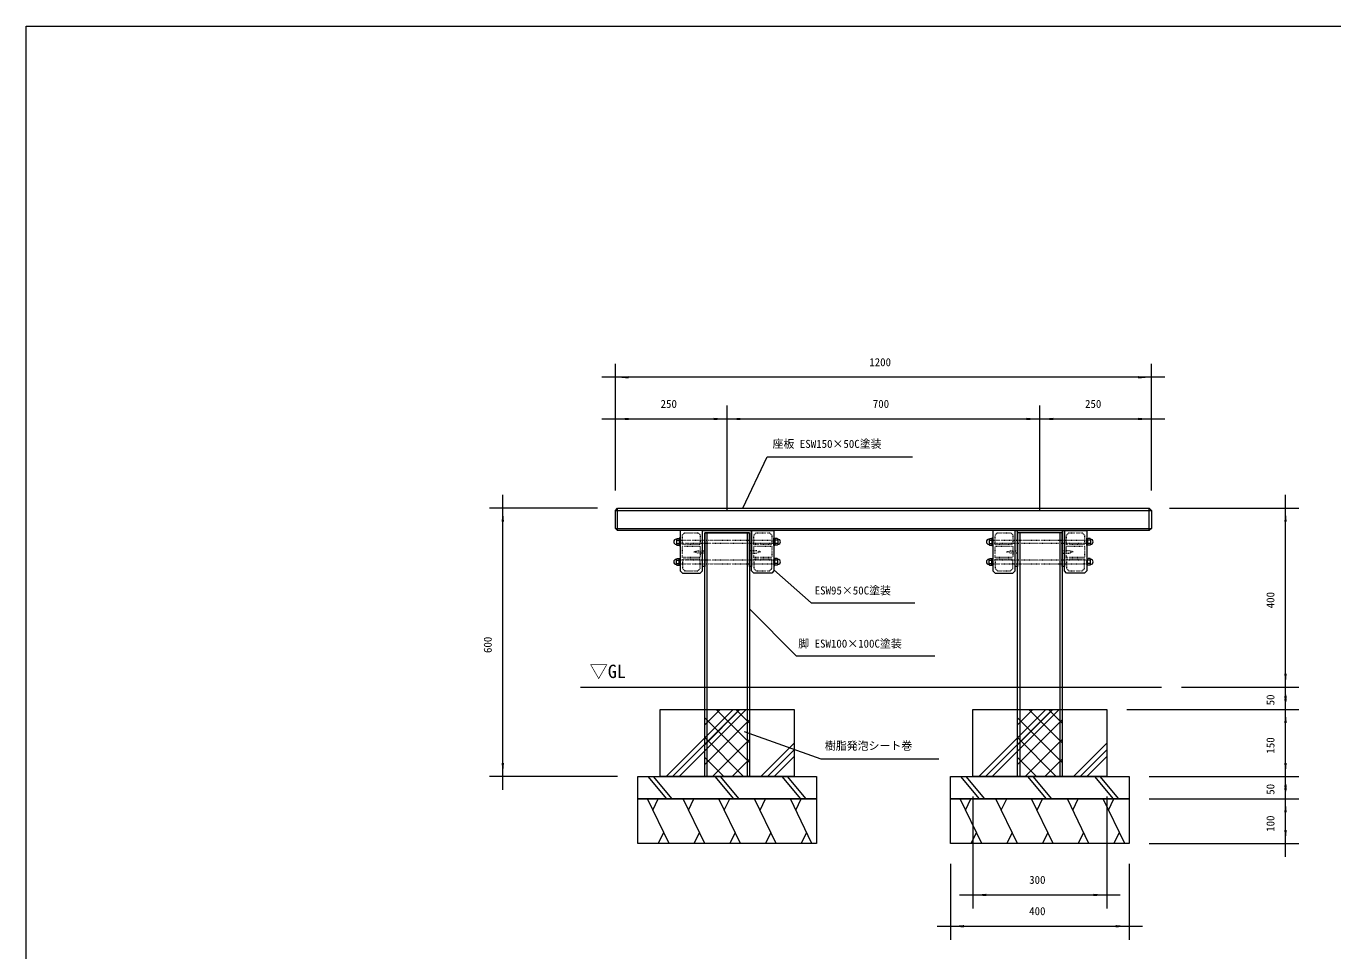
# Model space of a CAD drawing. Units: millimetres, scale not verified. Extents: x -2925 to 2925, y -2062 to 2062.
# Drawn here: x -2925 to 0, y -6 to 2062 of the extents above; entities that cross this region are included whole.
import ezdxf
from ezdxf.enums import TextEntityAlignment as Align

# ---------------------------------------------------------------- set-up
doc = ezdxf.new("R2010")
doc.units = ezdxf.units.MM
doc.header["$LTSCALE"] = 10
doc.linetypes.add('USER5', pattern=[0.208282, 0.069427, -0.138855])
doc.layers.add('0-1_IMPORTED', color=30, linetype='Continuous', lineweight=18)
doc.styles.add('ＭＳ ゴシック', font='')
doc.styles.get('ＭＳ ゴシック').set_extended_font_data('MS Gothic')

msp = doc.modelspace()

# ---------------------------------------------------------------- linework, layer by layer
at = {"layer": '0-1_IMPORTED', "color": 1}
for p, q in [((-1606, 1024), (-1606, 1307)), ((-406, 1024), (-406, 1307)), ((-1606, 1277), (-1636, 1277)), ((-406, 1277), (-1606, 1277)), ((-376, 1277), (-406, 1277)), ((-1606, 1024), (-1606, 1213.74)), ((-1356, 979), (-1356, 1213.74)), ((-1356, 979), (-1356, 1213.74)), ((-656, 979), (-656, 1213.74)), ((-656, 979), (-656, 1213.74)), ((-406, 1024), (-406, 1213.74)), ((-1636, 1183.74), (-1606, 1183.74)), ((-1606, 1183.74), (-1356, 1183.74)), ((-1386, 1183.74), (-1356, 1183.74)), ((-1356, 1183.74), (-1326, 1183.74)), ((-1356, 1183.74), (-656, 1183.74)), ((-686, 1183.74), (-656, 1183.74)), ((-656, 1183.74), (-626, 1183.74)), ((-656, 1183.74), (-406, 1183.74)), ((-406, 1183.74), (-376, 1183.74)), ((-1858, 984), (-1858, 1014)), ((-106, 984), (-106, 1014)), ((-1646, 984), (-1888, 984)), ((-1858, 384), (-1858, 984)), ((-366, 984), (-76, 984)), ((-106, 584), (-106, 984)), ((-106, 584), (-106, 614)), ((-338.88, 584), (-76, 584)), ((-338.88, 584), (-76, 584)), ((-106, 534), (-106, 584)), ((-106, 554), (-106, 584)), ((-106, 534), (-106, 564)), ((-461, 534), (-76, 534)), ((-461, 534), (-76, 534)), ((-106, 384), (-106, 534)), ((-106, 504), (-106, 534)), ((-1318, 485), (-1146.24, 423.46)), ((-1146.24, 423.46), (-881.89, 423.46)), ((-106, 384), (-106, 414)), ((-1601, 384), (-1888, 384)), ((-1858, 354), (-1858, 384)), ((-411, 384), (-76, 384)), ((-411, 384), (-76, 384)), ((-106, 334), (-106, 384)), ((-106, 354), (-106, 384)), ((-106, 334), (-106, 364)), ((-806, 339), (-806, 89)), ((-506, 339), (-506, 89)), ((-411, 334), (-76, 334)), ((-411, 334), (-76, 334)), ((-106, 234), (-106, 334)), ((-106, 304), (-106, 334)), ((-411, 234), (-76, 234)), ((-106, 204), (-106, 234)), ((-856, 189), (-856, 19)), ((-456, 189), (-456, 19)), ((-836, 119), (-806, 119)), ((-806, 119), (-506, 119)), ((-506, 119), (-476, 119)), ((-886, 49), (-856, 49)), ((-856, 49), (-456, 49)), ((-456, 49), (-426, 49))]:
    msp.add_line(p, q, dxfattribs=at)
at = {"layer": '0-1_IMPORTED'}
for p, q in [((-1606, 979), (-406, 979)), ((-1601, 934), (-1601, 984)), ((-411, 934), (-411, 984)), ((-1606, 939), (-406, 939)), ((-1469.75, 914.75), (-1469.5, 914.75)), ((-1469.5, 914.75), (-1468.49, 916.5)), ((-1469.5, 914.75), (-1469.5, 903.25)), ((-1469.5, 912.74), (-1463, 912.74)), ((-1468.49, 916.5), (-1464.01, 916.5)), ((-1463, 914.75), (-1464.01, 916.5)), ((-1463, 914.75), (-1463, 903.25)), ((-1401, 929), (-1401, 384)), ((-1311, 929), (-1311, 384)), ((-1249, 914.75), (-1247.99, 916.5)), ((-1249, 914.75), (-1249, 903.25)), ((-1242.5, 912.74), (-1249, 912.74)), ((-1243.51, 916.5), (-1247.99, 916.5)), ((-1242.5, 914.75), (-1243.51, 916.5)), ((-1242.25, 914.75), (-1242.5, 914.75)), ((-1242.5, 914.75), (-1242.5, 903.25)), ((-769.75, 914.75), (-769.5, 914.75)), ((-769.5, 914.75), (-768.49, 916.5)), ((-769.5, 914.75), (-769.5, 903.25)), ((-769.5, 912.74), (-763, 912.74)), ((-768.49, 916.5), (-764.01, 916.5)), ((-763, 914.75), (-764.01, 916.5)), ((-763, 914.75), (-763, 903.25)), ((-701, 929), (-701, 384)), ((-611, 929), (-611, 384)), ((-549, 914.75), (-547.99, 916.5)), ((-549, 914.75), (-549, 903.25)), ((-542.5, 912.74), (-549, 912.74)), ((-543.51, 916.5), (-547.99, 916.5)), ((-542.5, 914.75), (-543.51, 916.5)), ((-542.25, 914.75), (-542.5, 914.75)), ((-542.5, 914.75), (-542.5, 903.25)), ((-1469.75, 903.25), (-1469.5, 903.25)), ((-1469.5, 905.26), (-1463, 905.26)), ((-1469.5, 903.25), (-1468.49, 901.5)), ((-1468.49, 901.5), (-1464.01, 901.5)), ((-1463, 903.25), (-1464.01, 901.5)), ((-1242.5, 905.26), (-1249, 905.26)), ((-1249, 903.25), (-1247.99, 901.5)), ((-1243.51, 901.5), (-1247.99, 901.5)), ((-1242.5, 903.25), (-1243.51, 901.5)), ((-1242.25, 903.25), (-1242.5, 903.25)), ((-769.75, 903.25), (-769.5, 903.25)), ((-769.5, 905.26), (-763, 905.26)), ((-769.5, 903.25), (-768.49, 901.5)), ((-768.49, 901.5), (-764.01, 901.5)), ((-763, 903.25), (-764.01, 901.5)), ((-542.5, 905.26), (-549, 905.26)), ((-549, 903.25), (-547.99, 901.5)), ((-543.51, 901.5), (-547.99, 901.5)), ((-542.5, 903.25), (-543.51, 901.5)), ((-542.25, 903.25), (-542.5, 903.25)), ((-1469.75, 869.75), (-1469.5, 869.75)), ((-1469.75, 858.25), (-1469.5, 858.25)), ((-1469.5, 869.75), (-1468.49, 871.5)), ((-1469.5, 858.25), (-1469.5, 869.75)), ((-1469.5, 867.74), (-1463, 867.74)), ((-1469.5, 860.26), (-1463, 860.26)), ((-1469.5, 858.25), (-1468.49, 856.5)), ((-1468.49, 871.5), (-1464.01, 871.5)), ((-1468.49, 856.5), (-1464.01, 856.5)), ((-1463, 869.75), (-1464.01, 871.5)), ((-1463, 858.25), (-1464.01, 856.5)), ((-1463, 858.25), (-1463, 869.75)), ((-1249, 869.75), (-1247.99, 871.5)), ((-1249, 858.25), (-1249, 869.75)), ((-1242.5, 867.74), (-1249, 867.74)), ((-1242.5, 860.26), (-1249, 860.26)), ((-1249, 858.25), (-1247.99, 856.5)), ((-1243.51, 871.5), (-1247.99, 871.5)), ((-1243.51, 856.5), (-1247.99, 856.5)), ((-1242.5, 869.75), (-1243.51, 871.5)), ((-1242.5, 858.25), (-1243.51, 856.5)), ((-1242.25, 869.75), (-1242.5, 869.75)), ((-1242.5, 858.25), (-1242.5, 869.75)), ((-1242.25, 858.25), (-1242.5, 858.25)), ((-769.75, 869.75), (-769.5, 869.75)), ((-769.75, 858.25), (-769.5, 858.25)), ((-769.5, 869.75), (-768.49, 871.5)), ((-769.5, 858.25), (-769.5, 869.75)), ((-769.5, 867.74), (-763, 867.74)), ((-769.5, 860.26), (-763, 860.26)), ((-769.5, 858.25), (-768.49, 856.5)), ((-768.49, 871.5), (-764.01, 871.5)), ((-768.49, 856.5), (-764.01, 856.5)), ((-763, 869.75), (-764.01, 871.5)), ((-763, 858.25), (-764.01, 856.5)), ((-763, 858.25), (-763, 869.75)), ((-549, 869.75), (-547.99, 871.5)), ((-549, 858.25), (-549, 869.75)), ((-542.5, 867.74), (-549, 867.74)), ((-542.5, 860.26), (-549, 860.26)), ((-549, 858.25), (-547.99, 856.5)), ((-543.51, 871.5), (-547.99, 871.5)), ((-543.51, 856.5), (-547.99, 856.5)), ((-542.5, 869.75), (-543.51, 871.5)), ((-542.5, 858.25), (-543.51, 856.5)), ((-542.25, 869.75), (-542.5, 869.75)), ((-542.5, 858.25), (-542.5, 869.75)), ((-542.25, 858.25), (-542.5, 858.25)), ((-1683.88, 584), (-383.88, 584)), ((-1492.69, 384), (-1342.69, 534)), ((-1477.84, 384), (-1327.84, 534)), ((-1462.99, 384), (-1312.99, 534)), ((-1406, 499.35), (-1371.35, 534)), ((-1406, 455.16), (-1327.16, 534)), ((-1306, 459.31), (-1380.69, 534)), ((-1306, 503.5), (-1336.5, 534)), ((-792.69, 384), (-642.69, 534)), ((-777.84, 384), (-627.84, 534)), ((-762.99, 384), (-612.99, 534)), ((-706, 499.35), (-671.35, 534)), ((-706, 455.16), (-627.16, 534)), ((-606, 459.31), (-680.69, 534)), ((-606, 503.5), (-636.5, 534)), ((-1306, 415.12), (-1406, 515.12)), ((-1406, 410.96), (-1306, 510.96)), ((-606, 415.12), (-706, 515.12)), ((-706, 410.96), (-606, 510.96)), ((-1319.08, 384), (-1406, 470.92)), ((-619.08, 384), (-706, 470.92)), ((-1388.77, 384), (-1306, 466.77)), ((-1280.56, 384), (-1206, 458.56)), ((-1265.71, 384), (-1206, 443.71)), ((-688.77, 384), (-606, 466.77)), ((-580.56, 384), (-506, 458.56)), ((-565.71, 384), (-506, 443.71)), ((-1363.27, 384), (-1406, 426.73)), ((-1344.57, 384), (-1306, 422.57)), ((-1250.86, 384), (-1206, 428.86)), ((-663.27, 384), (-706, 426.73)), ((-644.57, 384), (-606, 422.57)), ((-550.86, 384), (-506, 428.86)), ((-1533.5, 384), (-1491.74, 334)), ((-1521.69, 384), (-1479.93, 334)), ((-1383.5, 384), (-1341.74, 334)), ((-1371.69, 384), (-1329.93, 334)), ((-1233.5, 384), (-1191.74, 334)), ((-1221.69, 384), (-1179.93, 334)), ((-833.5, 384), (-791.74, 334)), ((-821.69, 384), (-779.93, 334)), ((-683.5, 384), (-641.74, 334)), ((-671.69, 384), (-629.93, 334)), ((-533.5, 384), (-491.74, 334)), ((-521.69, 384), (-479.93, 334)), ((-1486, 234), (-1534.25, 334)), ((-1522.18, 309), (-1510.12, 334)), ((-1406, 234), (-1454.25, 334)), ((-1442.18, 309), (-1430.12, 334)), ((-1326, 234), (-1374.25, 334)), ((-1362.18, 309), (-1350.12, 334)), ((-1246, 234), (-1294.25, 334)), ((-1282.18, 309), (-1270.12, 334)), ((-1166, 234), (-1214.25, 334)), ((-1202.18, 309), (-1190.12, 334)), ((-786, 234), (-834.25, 334)), ((-822.18, 309), (-810.12, 334)), ((-706, 234), (-754.25, 334)), ((-742.18, 309), (-730.12, 334)), ((-626, 234), (-674.25, 334)), ((-662.18, 309), (-650.12, 334)), ((-546, 234), (-594.25, 334)), ((-582.18, 309), (-570.12, 334)), ((-466, 234), (-514.25, 334)), ((-502.18, 309), (-490.12, 334)), ((-1498.06, 259), (-1510.12, 234)), ((-1418.06, 259), (-1430.12, 234)), ((-1338.06, 259), (-1350.12, 234)), ((-1258.06, 259), (-1270.12, 234)), ((-1178.06, 259), (-1190.12, 234)), ((-798.06, 259), (-810.12, 234)), ((-718.06, 259), (-730.12, 234)), ((-638.06, 259), (-650.12, 234)), ((-558.06, 259), (-570.12, 234)), ((-478.06, 259), (-490.12, 234))]:
    msp.add_line(p, q, dxfattribs=at)
for points in [[(-2925, 2062.5), (2925, 2062.5), (2925, -2062.5), (-2925, -2062.5)], [(-1601, 984), (-411, 984), (-406, 979), (-406, 939), (-411, 934), (-1601, 934), (-1606, 939), (-1606, 979)], [(-1461, 917), (-1463, 917), (-1463, 901), (-1461, 901)], [(-1461, 934), (-1461, 844), (-1456, 839), (-1416, 839), (-1411, 844), (-1411, 934)], [(-1411, 854), (-1411, 929), (-1411, 934), (-1406, 934), (-1306, 934), (-1301, 934), (-1301, 929), (-1301, 854), (-1306, 854), (-1306, 929), (-1406, 929), (-1406, 854)], [(-1406, 929), (-1306, 929), (-1306, 384), (-1406, 384)], [(-1251, 934), (-1251, 844), (-1256, 839), (-1296, 839), (-1301, 844), (-1301, 934)], [(-1251, 917), (-1249, 917), (-1249, 901), (-1251, 901)], [(-761, 917), (-763, 917), (-763, 901), (-761, 901)], [(-761, 934), (-761, 844), (-756, 839), (-716, 839), (-711, 844), (-711, 934)], [(-711, 854), (-711, 929), (-711, 934), (-706, 934), (-606, 934), (-601, 934), (-601, 929), (-601, 854), (-606, 854), (-606, 929), (-706, 929), (-706, 854)], [(-706, 934), (-606, 934), (-606, 384), (-706, 384)], [(-551, 934), (-551, 844), (-556, 839), (-596, 839), (-601, 844), (-601, 934)], [(-551, 917), (-549, 917), (-549, 901), (-551, 901)], [(-1461, 856), (-1463, 856), (-1463, 872), (-1461, 872)], [(-1251, 856), (-1249, 856), (-1249, 872), (-1251, 872)], [(-761, 856), (-763, 856), (-763, 872), (-761, 872)], [(-551, 856), (-549, 856), (-549, 872), (-551, 872)], [(-1506, 534), (-1206, 534), (-1206, 384), (-1506, 384)], [(-1406, 534), (-1306, 534), (-1306, 384), (-1406, 384)], [(-806, 534), (-506, 534), (-506, 384), (-806, 384)], [(-1556, 384), (-1156, 384), (-1156, 334), (-1556, 334)], [(-856, 384), (-456, 384), (-456, 334), (-856, 334)], [(-1556, 334), (-1156, 334), (-1156, 234), (-1556, 234)], [(-856, 334), (-456, 334), (-456, 234), (-856, 234)]]:
    msp.add_lwpolyline(points, close=True, dxfattribs=at)
at = {"layer": '0-1_IMPORTED', "color": 1}
for points in [[(-1321, 984), (-1266, 1099), (-941, 1099)], [(-1251, 846), (-1168, 772.82), (-936, 772.82)], [(-1306, 759), (-1201, 654), (-891, 654)]]:
    msp.add_lwpolyline(points, dxfattribs=at)
at = {"layer": '0-1_IMPORTED', "linetype": 'USER5'}
for points in [[(-1461, 913), (-1251, 913), (-1251, 905), (-1461, 905)], [(-1416, 924), (-1416, 903), (-1456, 903), (-1456, 924), (-1451, 929), (-1421, 929)], [(-1256, 924), (-1256, 903), (-1296, 903), (-1296, 924), (-1291, 929), (-1261, 929)], [(-761, 913), (-551, 913), (-551, 905), (-761, 905)], [(-716, 924), (-716, 903), (-756, 903), (-756, 924), (-751, 929), (-721, 929)], [(-556, 924), (-556, 903), (-596, 903), (-596, 924), (-591, 929), (-561, 929)], [(-1416, 899), (-1416, 874), (-1456, 874), (-1456, 899)], [(-1406, 889.07), (-1406, 883.93), (-1421, 883.93), (-1430.45, 886.5), (-1421, 889.07)], [(-1306, 889.07), (-1306, 883.93), (-1291, 883.93), (-1281.55, 886.5), (-1291, 889.07)], [(-1256, 899), (-1256, 874), (-1296, 874), (-1296, 899)], [(-716, 899), (-716, 874), (-756, 874), (-756, 899)], [(-706, 889.07), (-706, 883.93), (-721, 883.93), (-730.45, 886.5), (-721, 889.07)], [(-606, 889.07), (-606, 883.93), (-591, 883.93), (-581.55, 886.5), (-591, 889.07)], [(-556, 899), (-556, 874), (-596, 874), (-596, 899)], [(-1461, 860), (-1251, 860), (-1251, 868), (-1461, 868)], [(-1416, 849), (-1416, 870), (-1456, 870), (-1456, 849), (-1451, 844), (-1421, 844)], [(-1256, 849), (-1256, 870), (-1296, 870), (-1296, 849), (-1291, 844), (-1261, 844)], [(-761, 860), (-551, 860), (-551, 868), (-761, 868)], [(-716, 849), (-716, 870), (-756, 870), (-756, 849), (-751, 844), (-721, 844)], [(-556, 849), (-556, 870), (-596, 870), (-596, 849), (-591, 844), (-561, 844)]]:
    msp.add_lwpolyline(points, close=True, dxfattribs=at)
at = {"layer": '0-1_IMPORTED'}
for centre, start, end in [((-1469.75, 909), 90, 270), ((-1242.25, 909), 270, 90), ((-769.75, 909), 90, 270), ((-542.25, 909), 270, 90), ((-1469.75, 864), 90, 270), ((-1242.25, 864), 270, 90), ((-769.75, 864), 90, 270), ((-542.25, 864), 270, 90)]:
    msp.add_arc(centre, 5.75, start, end, dxfattribs=at)
at = {"layer": '0-1_IMPORTED', "color": 1}
for points in [[(-1606, 1277), (-1576, 1279.62), (-1576, 1274.38)], [(-406, 1277), (-436, 1274.38), (-436, 1279.62)], [(-1606, 1183.74), (-1576, 1186.36), (-1576, 1181.11)], [(-1356, 1183.74), (-1386, 1181.11), (-1386, 1186.36)], [(-1356, 1183.74), (-1326, 1186.36), (-1326, 1181.11)], [(-656, 1183.74), (-686, 1181.11), (-686, 1186.36)], [(-656, 1183.74), (-626, 1186.36), (-626, 1181.11)], [(-406, 1183.74), (-436, 1181.11), (-436, 1186.36)], [(-1858, 984), (-1855.38, 954), (-1860.62, 954)], [(-106, 984), (-103.38, 954), (-108.62, 954)], [(-106, 584), (-108.62, 614), (-103.38, 614)], [(-106, 584), (-103.38, 554), (-108.62, 554)], [(-106, 534), (-108.62, 564), (-103.38, 564)], [(-106, 534), (-103.38, 504), (-108.62, 504)], [(-1858, 384), (-1860.62, 414), (-1855.38, 414)], [(-106, 384), (-108.62, 414), (-103.38, 414)], [(-106, 384), (-103.38, 354), (-108.62, 354)], [(-106, 334), (-108.62, 364), (-103.38, 364)], [(-106, 334), (-103.38, 304), (-108.62, 304)], [(-106, 234), (-108.62, 264), (-103.38, 264)], [(-806, 119), (-776, 121.62), (-776, 116.38)], [(-506, 119), (-536, 116.38), (-536, 121.62)], [(-856, 49), (-826, 51.62), (-826, 46.38)], [(-456, 49), (-486, 46.38), (-486, 51.62)]]:
    msp.add_solid(points, dxfattribs=at)

# ---------------------------------------------------------------- texts
at = {"layer": '0-1_IMPORTED', "color": 7, "style": 'ＭＳ ゴシック'}
for s, height, p in [('1200', 17.91, (-1037.75, 1296.45)), ('250', 17.91, (-1504.81, 1203.18)), ('700', 17.91, (-1029.81, 1203.18)), ('250', 17.91, (-554.81, 1203.18)), ('座板 ESW150×50C塗装', 17.91, (-1254.17, 1113.71)), ('ESW95×50C塗装', 17.91, (-1159.91, 785.8)), ('脚 ESW100×100C塗装', 17.91, (-1196.72, 666.95)), ('▽GL', 29.85, (-1663.71, 595.37)), ('樹脂発泡シート巻', 17.91, (-1137, 438.4)), ('300', 17.91, (-679.81, 138.44)), ('400', 17.91, (-679.81, 68.45))]:
    msp.add_text(s, height=height, dxfattribs=at).set_placement(p, align=Align.BOTTOM_LEFT)
for s, p in [('400', (-125.44, 760.19)), ('600', (-1877.45, 660.19)), ('50', (-125.44, 543.12)), ('150', (-125.44, 435.19)), ('50', (-125.44, 343.12)), ('100', (-125.44, 260.19))]:
    msp.add_text(s, height=17.91, rotation=90, dxfattribs=at).set_placement(p, align=Align.BOTTOM_LEFT)

doc.saveas('drawing.dxf')
